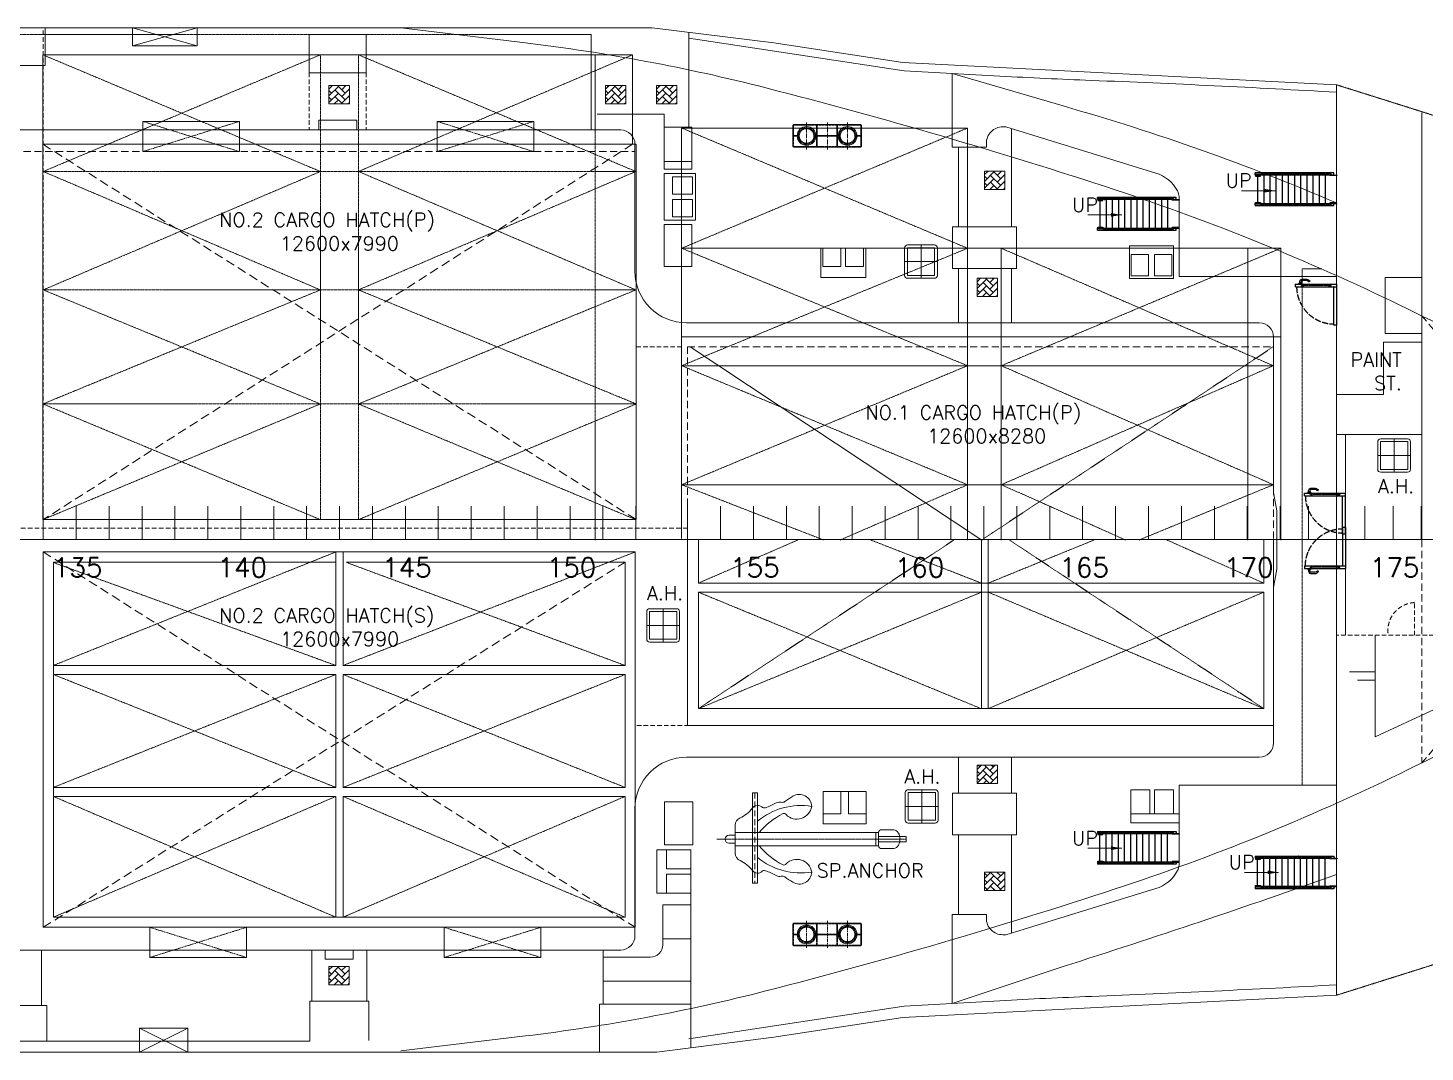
# Model space of a CAD drawing. Header units: inches. Extents: x -1413543 to -1222802, y -662286 to -549720.
# Drawn here: x -1282236 to -1243647, y -632947 to -604660 of the extents above; entities that cross this region are included whole.
import ezdxf

# ---------------------------------------------------------------- set-up
doc = ezdxf.new("R2010")
doc.units = ezdxf.units.IN
doc.header["$MEASUREMENT"] = 0
for name, pattern in [('ACAD_ISO02W100', [15, 12, -3]), ('CENTER', [2, 1.25, -0.25, 0.25, -0.25]), ('CENTER2', [1.125, 0.75, -0.125, 0.125, -0.125]), ('HIDDEN', [0.375, 0.25, -0.125]), ('HIDDENX2', [19.05, 12.7, -6.35])]:
    doc.linetypes.add(name, pattern=pattern)
doc.layers.get('0').update_dxf_attribs({"color": 1, "lineweight": 20})
for name, color, linetype in [('bd casing (6c34) - Visible', 8, 'HIDDEN'), ('bd glass (6c34) - Visible', 8, 'HIDDEN'), ('Dimension', 1, 'Continuous'), ('door (6c34) - Visible', 8, 'HIDDEN'), ('door (dd79) - Visible', 7, 'Continuous'), ('LADDER', 2, 'Continuous')]:
    doc.layers.add(name, color=color, linetype=linetype)
doc.layers.add('Door & Window & scuttle', color=2, linetype='Continuous', lineweight=25)
doc.layers.add('Outfiiting Items', color=7, linetype='Continuous', lineweight=20)
doc.styles.add('Romans', font='romans.shx', dxfattribs={"width": 0.8})
doc.styles.get("Standard").update_dxf_attribs({"font": 'arial.ttf'})
doc.dimstyles.new('Base Scale 1-300.1', dxfattribs={"dimscale": 300, "dimtxt": 2, "dimasz": 2, "dimexe": 1, "dimexo": 1, "dimgap": 0.7, "dimtad": 1, "dimdec": 0, "dimzin": 0, "dimdsep": 46, "dimtxsty": 'Romans', "dimcen": 0, "dimclrd": 256, "dimclre": 256, "dimclrt": 104, "dimadec": 0, "dimazin": 0, "dimtfac": 1, "dimtdec": 0, "dimtmove": 0, "dimatfit": 3, "dimfxl": 0, "dimtolj": 1, "dimtzin": 0, "dimlwd": -1, "dimlwe": -1, "dimarcsym": 0})

# ---------------------------------------------------------------- blocks, each defined once
blk = doc.blocks.new('frame23')
at = {"color": 0, "ltscale": 10}
for points in [[(436291, -60802), (436291, -60098)], [(436991, -60802), (436991, -60098)], [(437691, -60802), (437691, -60098)], [(438391, -60802), (438391, -60098)], [(439091, -60802), (439091, -60098)], [(439791, -60802), (439791, -60098)], [(440491, -60802), (440491, -60098)], [(441191, -60802), (441191, -60098)], [(441891, -60802), (441891, -60098)], [(442591, -60802), (442591, -60098)], [(443291, -60802), (443291, -60098)], [(443991, -60802), (443991, -60098)], [(444691, -60802), (444691, -60098)], [(445391, -60802), (445391, -60098)], [(446091, -60802), (446091, -60098)], [(446791, -60802), (446791, -60098)], [(447491, -60802), (447491, -60098)], [(448191, -60802), (448191, -60098)], [(448891, -60802), (448891, -60098)], [(449991, -60802), (449991, -60098)], [(450691, -60802), (450691, -60098)], [(451391, -60802), (451391, -60098)], [(452091, -60802), (452091, -60098)], [(452791, -60802), (452791, -60098)], [(453491, -60802), (453491, -60098)], [(454191, -60802), (454191, -60098)], [(454891, -60802), (454891, -60098)], [(455591, -60802), (455591, -60098)], [(456291, -60802), (456291, -60098)], [(456991, -60802), (456991, -60098)], [(457691, -60802), (457691, -60098)], [(458391, -60802), (458391, -60098)], [(459091, -60802), (459091, -60098)], [(459791, -60802), (459791, -60098)], [(460491, -60802), (460491, -60098)], [(461191, -60802), (461191, -60098)], [(461891, -60802), (461891, -60098)], [(462591, -60802), (462591, -60098)], [(463191, -60802), (463191, -60098)], [(463791, -60802), (463791, -60098)], [(464391, -60802), (464391, -60098)], [(464991, -60802), (464991, -60098)], [(465591, -60802), (465591, -60098)]]:
    blk.add_lwpolyline(points, dxfattribs=at)
at = {"color": 0}
blk.add_lwpolyline([(334889, -60802), (479991, -60802)], dxfattribs=at)
at = {"color": 0, "ltscale": 10, "char_height": 409.8, "attachment_point": 1}
for s, insert in [('\\pt819.59;{\\Fromans|c0;135}', (436496, -61192)), ('\\pt819.59;{\\Fromans|c0;140}', (439996, -61192)), ('\\pt819.59;{\\Fromans|c0;145}', (443496, -61192)), ('\\pt819.59;{\\Fromans|c0;150}', (446996, -61192)), ('\\pt819.59;{\\Fromans|c0;155}', (450896, -61192)), ('\\pt819.59;{\\Fromans|c0;160}', (454396, -61192)), ('\\pt819.59;{\\Fromans|c0;165}', (457896, -61192)), ('\\pt819.59;{\\Fromans|c0;170}', (461396, -61192)), ('\\pt819.59;{\\Fromans|c0;175}', (464496, -61192))]:
    blk.add_mtext_dynamic_manual_height_columns(s, width=762.37, gutter_width=12.5, heights=[0], dxfattribs=dict(at, insert=insert))
blk = doc.blocks.new('A.H')
at = {"color": 0, "ltscale": 30}
blk.add_lwpolyline([(576096, -106570), (576668, -106570, -0.414214), (576731, -106633), (576731, -107217, -0.414214), (576668, -107280), (576096, -107280, -0.414214), (576033, -107217), (576033, -106633, -0.414214)], format="xyb", close=True, dxfattribs=at)
blk.add_lwpolyline([(576092, -106629), (576672, -106629), (576672, -107221), (576092, -107221)], close=True, dxfattribs=at)
for points in [[(576382, -106570), (576382, -107280)], [(576033, -106925), (576731, -106925)]]:
    blk.add_lwpolyline(points, dxfattribs=at)
blk = doc.blocks.new('FFS')
at = {"layer": 'Outfiiting Items', "ltscale": 100}
h = blk.add_hatch(color=0, dxfattribs=at)
h.dxf.hatch_style = 1
h.paths.add_polyline_path([(-1690, 667), (-1690, 645), (-1713, 645)])
h = blk.add_hatch(color=0, dxfattribs=at)
h.dxf.hatch_style = 1
h.paths.add_polyline_path([(-912, 623), (-912, 645), (-935, 645)])
h = blk.add_hatch(color=0, dxfattribs=at)
h.dxf.hatch_style = 1
h.paths.add_polyline_path([(-890, 623), (-890, 645), (-868, 645)])
h = blk.add_hatch(color=0, dxfattribs=at)
h.dxf.hatch_style = 1
h.paths.add_polyline_path([(-222, 623), (-222, 645), (-244, 645)])
h = blk.add_hatch(color=0, dxfattribs=at)
h.dxf.hatch_style = 1
h.paths.add_polyline_path([(-200, 623), (-200, 645), (-177, 645)])
h = blk.add_hatch(color=0, dxfattribs=at)
h.dxf.hatch_style = 1
h.paths.add_polyline_path([(578, 667), (578, 645), (600, 645)])
h = blk.add_hatch(color=0, dxfattribs=at)
h.dxf.hatch_style = 1
h.paths.add_polyline_path([(-1691, 319), (-1691, 297), (-1668, 297)])
h = blk.add_hatch(color=0, dxfattribs=at)
h.dxf.hatch_style = 1
h.paths.add_polyline_path([(-1691, 253), (-1691, 275), (-1668, 275)])
h = blk.add_hatch(color=0, dxfattribs=at)
h.dxf.hatch_style = 1
h.paths.add_polyline_path([(-1564, 319), (-1564, 297), (-1586, 297)])
h = blk.add_hatch(color=0, dxfattribs=at)
h.dxf.hatch_style = 1
h.paths.add_polyline_path([(-1564, 253), (-1564, 275), (-1586, 275)])
h = blk.add_hatch(color=0, dxfattribs=at)
h.dxf.hatch_style = 1
h.paths.add_polyline_path([(-912, 319), (-912, 297), (-935, 297)])
h = blk.add_hatch(color=0, dxfattribs=at)
h.dxf.hatch_style = 1
h.paths.add_polyline_path([(-912, 253), (-912, 275), (-935, 275)])
h = blk.add_hatch(color=0, dxfattribs=at)
h.dxf.hatch_style = 1
h.paths.add_polyline_path([(-890, 319), (-890, 297), (-868, 297)])
h = blk.add_hatch(color=0, dxfattribs=at)
h.dxf.hatch_style = 1
h.paths.add_polyline_path([(-890, 253), (-890, 275), (-868, 275)])
h = blk.add_hatch(color=0, dxfattribs=at)
h.dxf.hatch_style = 1
h.paths.add_polyline_path([(-222, 319), (-222, 297), (-244, 297)])
h = blk.add_hatch(color=0, dxfattribs=at)
h.dxf.hatch_style = 1
h.paths.add_polyline_path([(-222, 253), (-222, 275), (-244, 275)])
h = blk.add_hatch(color=0, dxfattribs=at)
h.dxf.hatch_style = 1
h.paths.add_polyline_path([(-200, 319), (-200, 297), (-177, 297)])
h = blk.add_hatch(color=0, dxfattribs=at)
h.dxf.hatch_style = 1
h.paths.add_polyline_path([(-200, 253), (-200, 275), (-177, 275)])
h = blk.add_hatch(color=0, dxfattribs=at)
h.dxf.hatch_style = 1
h.paths.add_polyline_path([(451, 319), (451, 297), (474, 297)])
h = blk.add_hatch(color=0, dxfattribs=at)
h.dxf.hatch_style = 1
h.paths.add_polyline_path([(451, 253), (451, 275), (474, 275)])
h = blk.add_hatch(color=0, dxfattribs=at)
h.dxf.hatch_style = 1
h.paths.add_polyline_path([(578, 319), (578, 297), (556, 297)])
h = blk.add_hatch(color=0, dxfattribs=at)
h.dxf.hatch_style = 1
h.paths.add_polyline_path([(578, 253), (578, 275), (556, 275)])
h = blk.add_hatch(color=0, dxfattribs=at)
h.dxf.hatch_style = 1
h.paths.add_polyline_path([(-1690, -95), (-1690, -73), (-1713, -73)])
h = blk.add_hatch(color=0, dxfattribs=at)
h.dxf.hatch_style = 1
h.paths.add_polyline_path([(-912, -51), (-912, -73), (-935, -73)])
h = blk.add_hatch(color=0, dxfattribs=at)
h.dxf.hatch_style = 1
h.paths.add_polyline_path([(-890, -51), (-890, -73), (-868, -73)])
h = blk.add_hatch(color=0, dxfattribs=at)
h.dxf.hatch_style = 1
h.paths.add_polyline_path([(-222, -51), (-222, -73), (-244, -73)])
h = blk.add_hatch(color=0, dxfattribs=at)
h.dxf.hatch_style = 1
h.paths.add_polyline_path([(-200, -51), (-200, -73), (-177, -73)])
h = blk.add_hatch(color=0, dxfattribs=at)
h.dxf.hatch_style = 1
h.paths.add_polyline_path([(578, -95), (578, -73), (600, -73)])
at = {"layer": 'Outfiiting Items', "color": 0, "linetype": 'HIDDEN', "ltscale": 100}
for p, q in [((600, 645), (-1713, 645)), ((-1690, 667), (-1690, -95)), ((-912, 645), (-912, -73)), ((-890, 645), (-890, -73)), ((-222, 645), (-222, -73)), ((-200, 645), (-200, -73)), ((578, -95), (578, 667)), ((-1690, 297), (-1526, 297)), ((-1690, 275), (-1526, 275)), ((-968, 297), (-144, 297)), ((-968, 275), (-144, 275)), ((414, 297), (578, 297)), ((414, 275), (578, 275)), ((-1713, -73), (600, -73))]:
    blk.add_line(p, q, dxfattribs=at)
at = {"layer": 'Outfiiting Items', "color": 0, "linetype": 'CENTER', "ltscale": 100}
for p, q in [((-1247, 744), (-1247, -172)), ((-537, 744), (-537, -172)), ((135, 744), (135, -172))]:
    blk.add_line(p, q, dxfattribs=at)
at = {"layer": 'Outfiiting Items', "color": 0, "ltscale": 100}
for points in [[(-1713, 645), (-1713, -73)], [(578, 667), (-1690, 667)], [(600, -73), (600, 645)], [(-1690, -95), (578, -95)]]:
    blk.add_lwpolyline(points, dxfattribs=at)
for centre in [(-1247, 286), (135, 286)]:
    blk.add_circle(centre, 316, dxfattribs=at)
at = {"layer": 'Outfiiting Items', "color": 0, "linetype": 'HIDDEN', "ltscale": 100}
for centre, radius in [((-1247, 286), 279), ((-1247, 286), 247), ((135, 286), 279), ((135, 286), 247)]:
    blk.add_circle(centre, radius, dxfattribs=at)
blk = doc.blocks.new('A$C2d3c49ee')
at = {"layer": 'LADDER', "color": 0}
for p, q in [((-2217, -4000), (-2217, -5923, 3562)), ((-2167, -4000, 0), (-2217, -4000)), ((-2167, -4000, 0), (-2167, -5923, 3562)), ((-1470, -5923, 3562), (-1470, -4000, -1290)), ((-1420, -4000, 0), (-1470, -4000, 0)), ((-1420, -5923, 3562), (-1420, -4000)), ((-2167, -4208, 7669), (-1470, -4208, 7669)), ((-2167, -4359, 7669), (-1470, -4359, 7669)), ((-2167, -4509, 7209), (-1470, -4509, 7209)), ((-2167, -4660, 3562), (-1470, -4660, 3562)), ((-2167, -4811, 3562), (-1470, -4811, 3562)), ((-2167, -4961, 1136), (-1470, -4961, 1136)), ((-2167, -5112, 3562), (-1470, -5112, 3562)), ((-2167, -5262, 3562), (-1470, -5262, 3562)), ((-2167, -5413, 5229), (-1470, -5413, 5229)), ((-2167, -5563, 5229), (-1470, -5563, 5229)), ((-2167, -5714, 3562), (-1470, -5714, 3562)), ((-2167, -5923, 3562), (-2217, -5923, 3562)), ((-2167, -5864, 3562), (-1470, -5864, 3562)), ((-2167, -5864, 3562), (-1470, -5864, 3562)), ((-1420, -5923, 3562), (-1470, -5923, 3562))]:
    blk.add_line(p, q, dxfattribs=at)
at = {"layer": 'LADDER', "color": 0, "lineweight": 20}
for p, q in [((-2213, -4098, 3562), (-2213, -5760, 3562)), ((-2170, -4098, 3562), (-2170, -5760, 3562)), ((-1467, -4098, 3562), (-1467, -5760, 3562)), ((-1424, -4098, 3562), (-1424, -5760, 3562))]:
    blk.add_line(p, q, dxfattribs=at)
at = {"layer": 'LADDER', "color": 0, "linetype": 'CENTER', "ltscale": 0.5}
for p, q in [((-2192, -5782, 3562), (-2191, -4053, 3562)), ((-1445, -5782, 3562), (-1446, -4053, 3562))]:
    blk.add_line(p, q, dxfattribs=at)
at = {"layer": 'LADDER', "color": 0}
for points, elevation in [([(-2152, -4097), (-2167, -4097), (-2167, -3929), (-2152, -3929)], 0), ([(-1485, -4097), (-1470, -4097), (-1470, -3929), (-1485, -3929)], 0), ([(-2183, -5913), (-2143, -5913), (-2143, -5793), (-2183, -5793)], 3562), ([(-1454, -5913), (-1494, -5913), (-1494, -5793), (-1454, -5793)], 3562), ([(-2167, -5890), (-2159, -5890), (-2159, -5815), (-2167, -5815)], 3562), ([(-1470, -5890), (-1478, -5890), (-1478, -5815), (-1470, -5815)], 3562)]:
    blk.add_lwpolyline(points, close=True, dxfattribs=dict(at, elevation=elevation))
at = {"layer": 'LADDER', "color": 0, "linetype": 'HIDDEN', "ltscale": 0.5}
for centre in [(-2191, -4859, 3562), (-1446, -4859, 3562)]:
    blk.add_circle(centre, 21.5, dxfattribs=at)
at = {"layer": 'LADDER', "color": 0, "lineweight": 20}
for centre, radius, start, end in [((-2191, -4098, 3562), 21.4, 0.0056, 180.0056), ((-1446, -4098, 3562), 21.4, 359.9944, 179.9944), ((-2191, -5760, 3562), 21.5, 179.9969, 0), ((-1445, -5760, 3562), 21.5, 180, 0.0031)]:
    blk.add_arc(centre, radius, start, end, dxfattribs=at)
at = {"layer": 'LADDER', "color": 0, "linetype": 'HIDDEN', "ltscale": 0.5}
for centre, start, end in [((-2191, -4101, 3562), 180.0009, 354.1148), ((-1446, -4101, 3562), 185.8852, 359.9991), ((-2191, -5760, 3562), 5.8852, 179.9991), ((-1445, -5760, 3562), 0.0009, 174.1148)]:
    blk.add_arc(centre, 21.5, start, end, dxfattribs=at)
blk = doc.blocks.new('ddrr')
at = {"color": 0, "ltscale": 30}
for points in [[(647489, -120233), (647489, -120078, -0.299198), (647592, -119922, 0.135529), (647857, -119709, -0.301442), (647995, -119657, -0.131293), (648057, -119689, 0.272119), (648133, -119706, 0.052251), (648363, -119603, -0.200506), (648469, -119589, 0.240574), (648547, -119573, -0.04638), (648714, -119462, -0.575795), (649119, -119676, -0.612093), (648571, -119853, 0.42197), (648508, -119831, 0.10469), (647999, -120233, 2.326939)], [(647489, -120520), (647489, -120674, 0.299198), (647592, -120831, -0.135529), (647857, -121043, 0.301442), (647995, -121096, 0.131293), (648057, -121063, -0.272119), (648133, -121047, -0.052251), (648363, -121149, 0.200506), (648469, -121163, -0.240574), (648547, -121179, 0.04638), (648714, -121290, 0.575795), (649119, -121076, 0.612093), (648571, -120899, -0.42197), (648508, -120921, -0.10469), (647999, -120520, -2.326939)]]:
    blk.add_lwpolyline(points, format="xyb", dxfattribs=at)
for points in [[(647857, -119386), (647964, -119386), (647964, -121311), (647857, -121311)], [(647489, -120233), (650481, -120233), (650481, -120520), (647489, -120520)], [(650481, -120233), (650541, -120233), (650541, -120520), (650481, -120520)], [(650541, -120319), (651127, -120319), (651127, -120435), (650541, -120435)]]:
    blk.add_lwpolyline(points, close=True, dxfattribs=at)
at = {"color": 0, "linetype": 'HIDDEN', "ltscale": 500}
blk.add_lwpolyline([(647910, -119386), (647910, -121311)], dxfattribs=at)
at = {"color": 0, "linetype": 'CENTER2', "ltscale": 20}
blk.add_lwpolyline([(647099, -120376), (651127, -120377)], dxfattribs=at)
at = {"color": 0, "ltscale": 30}
for points in [[(647489, -120461), (647355, -120461, -0.414214), (647277, -120383), (647277, -120370, -0.414214), (647355, -120292), (647489, -120292)], [(650606, -120173), (650832, -120173, -0.414214), (650993, -120333), (650993, -120416, -0.414214), (650832, -120576), (650606, -120576, -0.414214), (650541, -120512), (650541, -120238, -0.414214)]]:
    blk.add_lwpolyline(points, format="xyb", close=True, dxfattribs=at)
for centre, start, end in [((648891, -121124), 81.0459, 129.2051), ((648891, -119629), 230.7949, 278.9541)]:
    blk.add_arc(centre, 1465, start, end, dxfattribs=at)
blk = doc.blocks.new('qwee')
at = {"layer": 'bd casing (6c34) - Visible', "color": 0}
for points in [[(541433, -116123, -12), (541448, -116123, -12), (541463, -116123, -12)], [(541433, -116123, -12), (541433, -116147, -12), (541433, -116171, -12)], [(541433, -116651, -12), (541433, -116675, -12), (541433, -116699, -12)], [(541463, -116699, -12), (541448, -116699, -12), (541433, -116699, -12)]]:
    blk.add_open_spline(points, degree=2, dxfattribs=at)
at = {"layer": 'bd glass (6c34) - Visible', "color": 0}
blk.add_open_spline([(541433, -116651, -12), (541433, -116411, -12), (541433, -116171, -12)], degree=2, dxfattribs=at)
at = {"layer": 'Door & Window & scuttle', "color": 0, "linetype": 'ACAD_ISO02W100', "ltscale": 10}
blk.add_arc((541417, -116760, -12), 732, 90.7066, 179.4564, dxfattribs=at)
at = {"layer": 'door (6c34) - Visible', "color": 0}
for points, knots in [([(541486, -116092, -12), (541491, -116092, -12), (541496, -116092, -12), (541500, -116092, -12), (541503, -116092, -12), (541506, -116092, -12), (541509, -116092, -12), (541509, -116092, -12), (541510, -116092, -12), (541511, -116092, -12), (541513, -116092, -12), (541515, -116092, -12), (541516, -116092, -12), (541520, -116093, -12), (541523, -116094, -12), (541527, -116095, -12), (541530, -116096, -12), (541534, -116098, -12), (541537, -116100, -12), (541540, -116103, -12), (541543, -116105, -12), (541545, -116108, -12), (541548, -116111, -12), (541550, -116115, -12), (541551, -116118, -12), (541553, -116121, -12), (541554, -116125, -12), (541555, -116129, -12), (541555, -116130, -12), (541555, -116132, -12), (541555, -116134, -12), (541555, -116135, -12), (541555, -116136, -12), (541555, -116137, -12), (541555, -116138, -12), (541555, -116139, -12), (541555, -116140, -12), (541555, -116142, -12), (541555, -116144, -12), (541555, -116147, -12), (541555, -116149, -12), (541555, -116151, -12), (541555, -116154, -12), (541555, -116163, -12), (541555, -116173, -12), (541555, -116182, -12), (541555, -116192, -12), (541555, -116201, -12), (541555, -116210, -12), (541555, -116213, -12), (541555, -116215, -12), (541555, -116218, -12), (541555, -116220, -12), (541555, -116222, -12), (541555, -116225, -12), (541555, -116225, -12), (541555, -116226, -12), (541555, -116226, -12), (541555, -116227, -12), (541555, -116228, -12), (541555, -116229, -12), (541555, -116229, -12), (541555, -116230, -12), (541555, -116231, -12), (541555, -116234, -12), (541554, -116237, -12), (541554, -116240, -12), (541553, -116243, -12), (541552, -116246, -12), (541550, -116248, -12), (541550, -116249, -12), (541549, -116250, -12), (541549, -116250, -12), (541549, -116251, -12), (541548, -116252, -12), (541548, -116252, -12), (541547, -116253, -12), (541547, -116254, -12), (541547, -116254, -12), (541546, -116255, -12), (541546, -116255, -12), (541546, -116255, -12), (541545, -116256, -12), (541545, -116256, -12), (541545, -116256, -12), (541544, -116258, -12), (541542, -116260, -12), (541541, -116261, -12), (541540, -116263, -12), (541539, -116264, -12), (541538, -116266, -12), (541535, -116269, -12), (541533, -116272, -12), (541531, -116275, -12), (541528, -116279, -12), (541526, -116282, -12), (541523, -116285, -12)], [1.795647, 1.795647, 1.795647, 1.795647, 16.373701, 16.373701, 16.373701, 24.654515, 24.654515, 24.654515, 27.283929, 27.283929, 27.283929, 32.321107, 32.321107, 32.321107, 43.237309, 43.237309, 43.237309, 54.686123, 54.686123, 54.686123, 66.367219, 66.367219, 66.367219, 77.893449, 77.893449, 77.893449, 88.905867, 88.905867, 88.905867, 94.138366, 94.138366, 94.138366, 97.475142, 97.475142, 97.475142, 100.042977, 100.042977, 100.042977, 107.077017, 107.077017, 107.077017, 114.169226, 114.169226, 114.169226, 142.496763, 142.496763, 142.496763, 170.829157, 170.829157, 170.829157, 177.916258, 177.916258, 177.916258, 184.977658, 184.977658, 184.977658, 186.904096, 186.904096, 186.904096, 189.16594, 189.16594, 189.16594, 191.395327, 191.395327, 191.395327, 200.539981, 200.539981, 200.539981, 209.665065, 209.665065, 209.665065, 211.921544, 211.921544, 211.921544, 214.180847, 214.180847, 214.180847, 216.407599, 216.407599, 216.407599, 217.898003, 217.898003, 217.898003, 219.259092, 219.259092, 219.259092, 225.229087, 225.229087, 225.229087, 231.20403, 231.20403, 231.20403, 243.15237, 243.15237, 243.15237, 255.101362, 255.101362, 255.101362, 255.101362]), ([(541504, -116270, -12), (541506, -116267, -12), (541508, -116264, -12), (541511, -116261, -12), (541513, -116258, -12), (541516, -116254, -12), (541518, -116251, -12), (541519, -116250, -12), (541520, -116248, -12), (541522, -116246, -12), (541523, -116245, -12), (541524, -116243, -12), (541525, -116242, -12), (541525, -116241, -12), (541526, -116241, -12), (541526, -116241, -12), (541526, -116240, -12), (541527, -116240, -12), (541527, -116240, -12), (541527, -116239, -12), (541527, -116239, -12), (541527, -116239, -12), (541527, -116238, -12), (541528, -116238, -12), (541528, -116238, -12), (541528, -116238, -12), (541528, -116237, -12), (541528, -116237, -12), (541529, -116236, -12), (541530, -116234, -12), (541530, -116233, -12), (541530, -116232, -12), (541531, -116230, -12), (541531, -116229, -12), (541531, -116229, -12), (541531, -116228, -12), (541531, -116228, -12), (541531, -116228, -12), (541531, -116227, -12), (541531, -116226, -12), (541531, -116226, -12), (541531, -116225, -12), (541531, -116225, -12), (541531, -116222, -12), (541531, -116220, -12), (541531, -116218, -12), (541531, -116215, -12), (541531, -116213, -12), (541531, -116210, -12), (541531, -116201, -12), (541531, -116192, -12), (541531, -116182, -12), (541531, -116173, -12), (541531, -116163, -12), (541531, -116154, -12), (541531, -116151, -12), (541531, -116149, -12), (541531, -116147, -12), (541531, -116144, -12), (541531, -116142, -12), (541531, -116140, -12), (541531, -116139, -12), (541531, -116138, -12), (541531, -116137, -12), (541531, -116136, -12), (541531, -116136, -12), (541531, -116135, -12), (541531, -116135, -12), (541531, -116134, -12), (541530, -116133, -12), (541530, -116131, -12), (541530, -116130, -12), (541529, -116128, -12), (541528, -116127, -12), (541527, -116125, -12), (541526, -116124, -12), (541525, -116122, -12), (541524, -116121, -12), (541522, -116120, -12), (541521, -116119, -12), (541519, -116118, -12), (541518, -116118, -12), (541516, -116117, -12), (541515, -116117, -12), (541513, -116116, -12), (541512, -116116, -12), (541512, -116116, -12), (541511, -116116, -12), (541510, -116116, -12), (541509, -116116, -12), (541509, -116116, -12), (541506, -116116, -12), (541503, -116116, -12), (541500, -116116, -12), (541496, -116116, -12), (541491, -116116, -12), (541486, -116116, -12)], [0, 0, 0, 0, 11.948992, 11.948992, 11.948992, 23.897801, 23.897801, 23.897801, 29.872276, 29.872276, 29.872276, 35.85081, 35.85081, 35.85081, 37.203356, 37.203356, 37.203356, 38.427182, 38.427182, 38.427182, 39.456646, 39.456646, 39.456646, 40.483304, 40.483304, 40.483304, 41.51353, 41.51353, 41.51353, 45.656856, 45.656856, 45.656856, 49.780168, 49.780168, 49.780168, 50.816029, 50.816029, 50.816029, 52.361849, 52.361849, 52.361849, 54.243136, 54.243136, 54.243136, 61.349686, 61.349686, 61.349686, 68.43025, 68.43025, 68.43025, 96.769181, 96.769181, 96.769181, 125.112929, 125.112929, 125.112929, 132.188927, 132.188927, 132.188927, 139.323117, 139.323117, 139.323117, 141.790748, 141.790748, 141.790748, 143.489566, 143.489566, 143.489566, 145.85198, 145.85198, 145.85198, 150.863874, 150.863874, 150.863874, 156.102942, 156.102942, 156.102942, 161.411952, 161.411952, 161.411952, 166.618452, 166.618452, 166.618452, 171.527424, 171.527424, 171.527424, 173.960274, 173.960274, 173.960274, 176.063873, 176.063873, 176.063873, 184.170713, 184.170713, 184.170713, 198.212156, 198.212156, 198.212156, 198.212156])]:
    blk.add_open_spline(points, degree=3, knots=knots, dxfattribs=at)
blk.add_open_spline([(541523, -116285, -12), (541514, -116278, -12), (541504, -116270, -12)], degree=2, dxfattribs=at)
at = {"layer": 'door (dd79) - Visible', "color": 0}
for p, q in [((541408, -116008, -12), (541408, -116808, -12)), ((541408, -116008, -12), (541458, -116008, -12)), ((541463, -116013, -12), (541463, -116803, -12)), ((541468, -116074, -12), (541468, -116134, -12)), ((541474, -116074, -12), (541484, -116082, -12)), ((541474, -116077, -12), (541484, -116085, -12)), ((541484, -116126, -12), (541484, -116082, -12)), ((541468, -116134, -12), (541474, -116134, -12)), ((541474, -116134, -12), (541484, -116126, -12)), ((540663, -116808, -12), (540663, -116758, -12)), ((540663, -116808, -12), (541458, -116808, -12)), ((540668, -116753, -12), (541403, -116753, -12))]:
    blk.add_line(p, q, dxfattribs=at)
for centre, start, end in [((541458, -116013, -12), 360, 90), ((540668, -116758, -12), 90, 180), ((541403, -116758, -12), 360, 90), ((541458, -116803, -12), 270, 0)]:
    blk.add_arc(centre, 4.8, start, end, dxfattribs=at)
for points, degree in [([(541468, -116074, -12), (541471, -116074, -12), (541474, -116074, -12)], 2), ([(541468, -116077, -12), (541471, -116077, -12), (541474, -116077, -12)], 2), ([(541484, -116092, -12), (541485, -116092, -12), (541485, -116092, -12), (541486, -116092, -12)], 3), ([(541486, -116116, -12), (541486, -116116, -12), (541485, -116116, -12), (541484, -116116, -12)], 3), ([(541408, -116753, -12), (541408, -116778, -12), (541408, -116803, -12)], 2)]:
    blk.add_open_spline(points, degree=degree, dxfattribs=at)
blk = doc.blocks.new('344')
at = {"color": 0, "xscale": -1.166284279373328, "yscale": 1.166284279373328, "zscale": 1.166284279373328}
blk.add_blockref('qwee', (1172203, 20598, 13), dxfattribs=at)

msp = doc.modelspace()

# ---------------------------------------------------------------- hatches: boundary and pattern name
at = {"ltscale": 30}
h = msp.add_hatch(dxfattribs=at)
h.set_pattern_fill('AR-HBONE', color=0, scale=1.297565)
h.set_pattern_definition([(45, (-2012614.26, -446402.82), (2e-14, 186.439404), [395.4977, -131.83257]), (135, (-2012521.04, -446309.6), (2e-14, 186.439404), [395.4977, -131.83257])])
h.paths.add_polyline_path([(-1273357, -606251), (-1273922, -606251), (-1273922, -606760), (-1273357, -606760)])
h = msp.add_hatch(dxfattribs=at)
h.set_pattern_fill('AR-HBONE', color=0, scale=1.297565)
h.set_pattern_definition([(45, (-2004976.33, -446402.82), (2e-14, 186.439404), [395.4977, -131.83257]), (135, (-2004883.11, -446309.6), (2e-14, 186.439404), [395.4977, -131.83257])])
h.paths.add_polyline_path([(-1265719, -606251), (-1266284, -606251), (-1266284, -606760), (-1265719, -606760)])
h = msp.add_hatch(dxfattribs=at)
h.set_pattern_fill('AR-HBONE', color=0, scale=1.297565)
h.set_pattern_definition([(45, (-2003567.12, -446402.82), (2e-14, 186.439404), [395.4977, -131.83257]), (135, (-2003473.9, -446309.6), (2e-14, 186.439404), [395.4977, -131.83257])])
h.paths.add_polyline_path([(-1264310, -606251), (-1264875, -606251), (-1264875, -606760), (-1264310, -606760)])
h = msp.add_hatch(dxfattribs=at)
h.set_pattern_fill('AR-HBONE', color=0, scale=1.297565)
h.set_pattern_definition([(45, (-1994507.28, -448767.25), (2e-14, 186.439404), [395.4977, -131.83257]), (135, (-1994414.06, -448674.03), (2e-14, 186.439404), [395.4977, -131.83257])])
h.paths.add_polyline_path([(-1255250, -608616), (-1255815, -608616), (-1255815, -609124), (-1255250, -609124)])
h = msp.add_hatch(dxfattribs=at)
h.set_pattern_fill('AR-HBONE', color=0, scale=1.297565)
h.set_pattern_definition([(45, (-1994714.48, -451724.7), (2e-14, 186.439404), [395.4977, -131.83257]), (135, (-1994621.26, -451631.48), (2e-14, 186.439404), [395.4977, -131.83257])])
h.paths.add_polyline_path([(-1255457, -611573), (-1256022, -611573), (-1256022, -612082), (-1255457, -612082)])
h = msp.add_hatch(dxfattribs=at)
h.set_pattern_fill('AR-HBONE', color=0, scale=1.297565)
h.set_pattern_definition([(45, (-1994714.48, -451218.42), (2e-14, 186.439404), [395.4977, -131.83257]), (135, (-1994621.26, -451125.2), (2e-14, 186.439404), [395.4977, -131.83257])])
h.paths.add_polyline_path([(-1255457, -625020), (-1256022, -625020), (-1256022, -625528), (-1255457, -625528)])
h = msp.add_hatch(dxfattribs=at)
h.set_pattern_fill('AR-HBONE', color=0, scale=1.297565)
h.set_pattern_definition([(45, (-1994507.28, -448260.97), (2e-14, 186.439404), [395.4977, -131.83257]), (135, (-1994414.06, -448167.75), (2e-14, 186.439404), [395.4977, -131.83257])])
h.paths.add_polyline_path([(-1255250, -627977), (-1255815, -627977), (-1255815, -628486), (-1255250, -628486)])
h = msp.add_hatch(dxfattribs=at)
h.set_pattern_fill('AR-HBONE', color=0, scale=1.297565)
h.set_pattern_definition([(45, (-2012616.7, -470733.23), (2e-14, 186.439404), [395.4977, -131.83257]), (135, (-2012523.48, -470640.01), (2e-14, 186.439404), [395.4977, -131.83257])])
h.paths.add_polyline_path([(-1273359, -630582), (-1273924, -630582), (-1273924, -631090), (-1273359, -631090)])

# ---------------------------------------------------------------- linework, layer by layer
at = {"color": 0, "ltscale": 30}
for points in [[(-1246088, -631376), (-1258070, -631995), (-1261636, -632537), (-1264864, -632947), (-1264991, -632947), (-1383635, -632947, -0.029943), (-1393912, -631927, -0.028919), (-1400690, -630435), (-1408334, -628283), (-1408334, -618760), (-1408334, -609013), (-1406184, -608395, -0.013344), (-1398638, -606441, -0.021418), (-1391487, -605111, -0.033683), (-1385391, -604660), (-1264991, -604660), (-1261636, -605071), (-1258070, -605612), (-1246088, -606232)], [(-1271936, -632914), (-1268496, -632502, 0.032813), (-1261852, -631259, 0.016826), (-1252202, -628441, 0.033595), (-1244346, -625259, 0.00852), (-1237404, -621740, -0.001905), (-1234980, -620471, 0.018959), (-1233980, -619903, 0.068383), (-1233246, -619296, 0.155867), (-1233078, -618787, 0.155867), (-1233246, -618278, 0.068383), (-1233980, -617671, 0.018959), (-1234980, -617104, -0.001905), (-1237404, -615834, 0.00852), (-1244346, -612316, 0.033595), (-1252202, -609133, 0.016826), (-1261852, -606315, 0.032813), (-1268496, -605073), (-1271936, -604660)], [(-1263980, -604940), (-1258033, -605841), (-1255389, -605990, 0.00453), (-1252863, -606110, -0.004893), (-1246088, -606437, -0.0048)], [(-1246088, -611525), (-1250441, -611525), (-1250441, -609318, 0.100879), (-1250486, -609164, 0.199624), (-1251084, -608668), (-1255224, -607394), (-1255311, -607394, 0.414214), (-1255764, -607847), (-1255764, -607950), (-1256711, -607950), (-1256711, -605915), (-1253642, -606816, -0.031313), (-1246088, -609493)], [(-1372850, -618760), (-1372850, -607873, -0.414214), (-1372456, -607479), (-1372363, -607479), (-1265864, -607479, -0.414214), (-1265470, -607873), (-1265470, -611383, 0.414214), (-1264048, -612805), (-1248227, -612805, -0.414214), (-1247833, -613199), (-1247833, -617495), (-1247745, -618001), (-1247745, -618804)], [(-1372850, -618760), (-1372850, -629735, 0.414214), (-1372456, -630129), (-1265864, -630129, 0.414214), (-1265470, -629735), (-1265470, -626224, -0.414214), (-1264048, -624803), (-1248227, -624803, 0.414214), (-1247833, -624408), (-1247833, -620113), (-1247745, -619607), (-1247745, -618804)], [(-1246088, -625577), (-1250441, -625577), (-1250441, -627784, -0.100879), (-1250486, -627937, -0.199624), (-1251084, -628434), (-1255224, -629707), (-1255311, -629707, -0.414214), (-1255764, -629254), (-1255764, -629151), (-1256711, -629151), (-1256711, -631605), (-1253642, -630584, 0.008209), (-1246088, -628047)], [(-1266349, -630326), (-1265046, -630326, 0.414214), (-1264701, -629982), (-1264701, -629818)], [(-1263980, -632580), (-1258033, -631679), (-1255389, -631530, -0.00453), (-1252863, -631410, 0.003821), (-1246088, -631090, 0.0048)]]:
    msp.add_lwpolyline(points, format="xyb", dxfattribs=at)
for points in [[(-1281756, -604660), (-1284806, -604660), (-1284806, -605695), (-1281756, -605695)], [(-1279346, -604660), (-1277565, -604660), (-1277565, -605151), (-1279346, -605151)], [(-1274467, -604843), (-1272893, -604843), (-1272893, -605898), (-1274467, -605898)], [(-1281823, -607872), (-1265536, -607873), (-1265536, -605403), (-1281823, -605403)], [(-1273922, -606251), (-1273357, -606251), (-1273357, -606760), (-1273922, -606760)], [(-1266284, -606251), (-1265719, -606251), (-1265719, -606760), (-1266284, -606760)], [(-1264875, -606251), (-1264310, -606251), (-1264310, -606760), (-1264875, -606760)], [(-1279064, -608075), (-1276395, -608075), (-1276395, -607242), (-1279064, -607242)], [(-1274205, -607479), (-1273154, -607479), (-1273154, -607209), (-1274205, -607209)], [(-1270935, -608075), (-1268267, -608075), (-1268267, -607242), (-1270935, -607242)], [(-1264667, -608560), (-1263895, -608560), (-1263895, -607397), (-1264667, -607397)], [(-1281823, -607873), (-1265434, -607873), (-1265434, -618241), (-1281823, -618241)], [(-1264667, -609974), (-1263793, -609974), (-1263793, -608677), (-1264667, -608677)], [(-1264434, -609253), (-1263877, -609253), (-1263877, -608774), (-1264434, -608774)], [(-1255815, -608616), (-1255250, -608616), (-1255250, -609124), (-1255815, -609124)], [(-1264434, -609398), (-1263877, -609398), (-1263877, -609877), (-1264434, -609877)], [(-1264667, -610091), (-1263895, -610091), (-1263895, -611254), (-1264667, -611254)], [(-1256700, -610157), (-1254935, -610157), (-1254935, -611305), (-1256700, -611305)], [(-1260339, -610746), (-1259095, -610746), (-1259095, -611556), (-1260339, -611556)], [(-1260277, -610746), (-1259784, -610746), (-1259784, -611250), (-1260277, -611250)], [(-1259158, -610746), (-1259651, -610746), (-1259651, -611250), (-1259158, -611250)], [(-1251812, -610675), (-1250592, -610675), (-1250592, -611581), (-1251812, -611581)], [(-1251764, -610922), (-1251288, -610922), (-1251288, -611505), (-1251764, -611505)], [(-1250640, -610922), (-1251116, -610922), (-1251116, -611505), (-1250640, -611505)], [(-1256022, -611573), (-1255457, -611573), (-1255457, -612082), (-1256022, -612082)], [(-1243738, -611551), (-1243738, -613102), (-1244747, -613102), (-1244747, -611551)], [(-1281813, -619134), (-1265463, -619134), (-1265463, -629502), (-1281813, -629502)], [(-1263719, -620244), (-1248097, -620244), (-1248097, -623462), (-1263719, -623462)], [(-1256022, -625528), (-1255457, -625528), (-1255457, -625020), (-1256022, -625020)], [(-1260273, -625750), (-1259080, -625750), (-1259080, -626642), (-1260273, -626642)], [(-1260273, -625750), (-1259783, -625750), (-1259783, -626371), (-1260273, -626371)], [(-1259080, -625750), (-1259569, -625750), (-1259569, -626371), (-1259080, -626371)], [(-1256700, -626945), (-1254935, -626945), (-1254935, -625797), (-1256700, -625797)], [(-1251777, -626370), (-1251251, -626370), (-1251251, -625704), (-1251777, -625704)], [(-1250592, -626370), (-1251118, -626370), (-1251118, -625704), (-1250592, -625704)], [(-1264652, -626039), (-1263869, -626039), (-1263869, -627223), (-1264652, -627223)], [(-1251777, -626370), (-1250441, -626370), (-1250441, -626615), (-1251777, -626615)], [(-1264866, -627363), (-1263926, -627363), (-1263926, -628556), (-1264866, -628556)], [(-1263926, -627363), (-1264600, -627363), (-1264600, -627887), (-1263926, -627887)], [(-1263926, -628556), (-1264600, -628556), (-1264600, -628033), (-1263926, -628033)], [(-1255815, -628486), (-1255250, -628486), (-1255250, -627977), (-1255815, -627977)], [(-1263926, -628881), (-1264701, -628881), (-1264701, -629818), (-1263926, -629818)], [(-1278869, -630334), (-1276200, -630334), (-1276200, -629502), (-1278869, -629502)], [(-1270740, -630334), (-1268072, -630334), (-1268072, -629502), (-1270740, -629502)], [(-1284779, -631657), (-1281857, -631657), (-1281857, -630129), (-1284779, -630129)], [(-1274029, -630129), (-1273254, -630129), (-1273254, -630380), (-1274029, -630380)], [(-1273924, -630582), (-1273359, -630582), (-1273359, -631090), (-1273924, -631090)], [(-1284883, -632650), (-1281715, -632650), (-1281715, -631657), (-1284883, -631657)], [(-1279158, -632947), (-1277815, -632947), (-1277815, -632284), (-1279158, -632284)], [(-1284883, -632650), (-1281679, -632650), (-1281679, -632650), (-1284883, -632650)]]:
    msp.add_lwpolyline(points, close=True, dxfattribs=at)
at = {"color": 0, "linetype": 'HIDDENX2', "ltscale": 10}
for points in [[(-1281813, -618760), (-1281813, -604660)], [(-1264015, -618479), (-1372359, -618479)]]:
    msp.add_lwpolyline(points, dxfattribs=at)
at = {"color": 0, "ltscale": 30}
for points in [[(-1279346, -605151), (-1277565, -604660)], [(-1279346, -604660), (-1277565, -605151)], [(-1266681, -607479), (-1266681, -604843)], [(-1263980, -607425), (-1263980, -604784)], [(-1246088, -618760), (-1246088, -606232)], [(-1243738, -618804), (-1243738, -606994)], [(-1266510, -607040), (-1264667, -607040), (-1264667, -608560)], [(-1264180, -618760), (-1264180, -607425), (-1256283, -607425), (-1256283, -618804)], [(-1255065, -610157), (-1255065, -607443)], [(-1256533, -610157), (-1256533, -607950)], [(-1264667, -608346), (-1263895, -608346)], [(-1264180, -610746), (-1247630, -610746), (-1247630, -610746), (-1247630, -618804)], [(-1255351, -610746), (-1255351, -618804)], [(-1248539, -618804), (-1248539, -610746)], [(-1256533, -611298), (-1256533, -612805)], [(-1255065, -611305), (-1255065, -612805)], [(-1264180, -613192), (-1247630, -613192)], [(-1263943, -613465), (-1255888, -618804)], [(-1246088, -614781), (-1244793, -614781), (-1244793, -613337), (-1243738, -613337)], [(-1264180, -613990), (-1247837, -613990)], [(-1246088, -615893), (-1243738, -615893)], [(-1245843, -621434), (-1245843, -615893)], [(-1264180, -617277), (-1247833, -617277)], [(-1410223, -618787), (-1225777, -618787)], [(-1410223, -618787), (-1225787, -618787)], [(-1264015, -618804), (-1264015, -623930), (-1247837, -623930), (-1247837, -618804)], [(-1263719, -618804), (-1263719, -619996), (-1248097, -619996), (-1248097, -618804)], [(-1255896, -618804), (-1255896, -623462)], [(-1255714, -618804), (-1255714, -623462)], [(-1246088, -618760), (-1246088, -631376)], [(-1273734, -622268), (-1273734, -619134)], [(-1273530, -622268), (-1273530, -619134)], [(-1265744, -625887), (-1265744, -629221), (-1281532, -629221), (-1281532, -619414), (-1273734, -619414)], [(-1273435, -619414), (-1265744, -619414), (-1265744, -622268)], [(-1245026, -621434), (-1245026, -624238), (-1241764, -622727), (-1241764, -622084)], [(-1281532, -622268), (-1273734, -622268)], [(-1273530, -622268), (-1265744, -622268)], [(-1245026, -622445), (-1245730, -622445)], [(-1281532, -622519), (-1273734, -622519)], [(-1273734, -625637), (-1273734, -622519)], [(-1273530, -622519), (-1265744, -622519)], [(-1273530, -625637), (-1273530, -622519)], [(-1265744, -622519), (-1265744, -625637)], [(-1245026, -622671), (-1245510, -622671)], [(-1256533, -625803), (-1256533, -624803)], [(-1255065, -625797), (-1255065, -624803)], [(-1281532, -625637), (-1273734, -625637)], [(-1281532, -625887), (-1273734, -625887)], [(-1273734, -629221), (-1273734, -625887)], [(-1273530, -625637), (-1265744, -625637)], [(-1273530, -625887), (-1265744, -625887)], [(-1273530, -629221), (-1273530, -625887)], [(-1256533, -626945), (-1256533, -629151)], [(-1255065, -626945), (-1255065, -629659)], [(-1263926, -628556), (-1263926, -628881)], [(-1274394, -631538), (-1274394, -630129)], [(-1272874, -631538), (-1272874, -630129)], [(-1266349, -631629), (-1266349, -630129)], [(-1263926, -629818), (-1263926, -632828)], [(-1266349, -630990), (-1263926, -630990)], [(-1376159, -632650), (-1373090, -632650), (-1373090, -631662), (-1372359, -631662), (-1372359, -632650), (-1274450, -632650), (-1274450, -631538), (-1272818, -631538), (-1272818, -632632)], [(-1274449, -631538), (-1272819, -631538)], [(-1266452, -632947), (-1266452, -631629), (-1263926, -631629)], [(-1279158, -632947), (-1277815, -632284)], [(-1279158, -632284), (-1277815, -632947)]]:
    msp.add_lwpolyline(points, dxfattribs=at)
at = {"color": 0, "linetype": 'CENTER2', "ltscale": 30}
for points in [[(-1372359, -604843), (-1266681, -604843)], [(-1281823, -605403), (-1274159, -608625)], [(-1281813, -608625), (-1274159, -605403)], [(-1274159, -618241), (-1274159, -605403), (-1273107, -605403), (-1273107, -618241)], [(-1273107, -608625), (-1265536, -605403)], [(-1273107, -605403), (-1265444, -608625)], [(-1266567, -618804), (-1266567, -605403)], [(-1264180, -610746), (-1256283, -607425)], [(-1264180, -607425), (-1256283, -610746)], [(-1281813, -608625), (-1265444, -608625)], [(-1281813, -611896), (-1274159, -608625)], [(-1281813, -608625), (-1274159, -611896)], [(-1273107, -611896), (-1265444, -608625)], [(-1273107, -608625), (-1265444, -611896)], [(-1264180, -613990), (-1256283, -610746)], [(-1264180, -610746), (-1256283, -613990)], [(-1255351, -610746), (-1247837, -613990)], [(-1247630, -610746), (-1255351, -613990)], [(-1281823, -615046), (-1274159, -611896)], [(-1281813, -611896), (-1265444, -611896)], [(-1281813, -611896), (-1274159, -615046)], [(-1273107, -611896), (-1265434, -615046)], [(-1265444, -611896), (-1273107, -615046)], [(-1255893, -618804), (-1247837, -613465)], [(-1264180, -617277), (-1256283, -613990)], [(-1264180, -613990), (-1256283, -617277)], [(-1255351, -617277), (-1247837, -613990)], [(-1255351, -613990), (-1247833, -617277)], [(-1281823, -615046), (-1265434, -615046)], [(-1281823, -618241), (-1274159, -615046)], [(-1281823, -615046), (-1274159, -618241)], [(-1273107, -615046), (-1265444, -618241)], [(-1265434, -615046), (-1273107, -618241)], [(-1264180, -617277), (-1260258, -618804)], [(-1259803, -618804), (-1256283, -617277)], [(-1255351, -617277), (-1251917, -618804)], [(-1251547, -618804), (-1247833, -617277)], [(-1263719, -619996), (-1260970, -618804)], [(-1263719, -623462), (-1256660, -618804)], [(-1258958, -618804), (-1255896, -619996)], [(-1255714, -619996), (-1252788, -618803)], [(-1255125, -618804), (-1248097, -623462)], [(-1250779, -618804), (-1248097, -619996)], [(-1273734, -619134), (-1281532, -622268)], [(-1265463, -619134), (-1273530, -622268)], [(-1281532, -619426), (-1273734, -622268)], [(-1273435, -619426), (-1265744, -622268)], [(-1263719, -620244), (-1255908, -623462)], [(-1255896, -620244), (-1263719, -623462)], [(-1255714, -620244), (-1248097, -623462)], [(-1248097, -620244), (-1255714, -623462)], [(-1281532, -622519), (-1273734, -625637)], [(-1281532, -625637), (-1273734, -622519)], [(-1273530, -622519), (-1265744, -625637)], [(-1273530, -625637), (-1265744, -622519)], [(-1281532, -625887), (-1273734, -629221)], [(-1273734, -625887), (-1281532, -629221)], [(-1273530, -625887), (-1265744, -629221)], [(-1265744, -625887), (-1273530, -629221)]]:
    msp.add_lwpolyline(points, dxfattribs=at)
at = {"color": 0, "linetype": 'HIDDEN', "ltscale": 500}
for points in [[(-1274467, -605898), (-1274467, -607479)], [(-1272893, -605898), (-1272893, -607479)], [(-1264180, -613465), (-1265434, -613465)], [(-1242654, -621434), (-1246088, -621434)], [(-1263980, -623930), (-1265465, -623930)]]:
    msp.add_lwpolyline(points, dxfattribs=at)
at = {"color": 0, "linetype": 'CENTER', "ltscale": 10}
for points in [[(-1246088, -606232), (-1240835, -607888, -0.003218), (-1238663, -608774, 0.020142), (-1237160, -609472, -0.025497), (-1236181, -609941, -0.062807), (-1231343, -613411, -0.079466), (-1229848, -615320, -0.027508), (-1228837, -617409, -0.055133), (-1228638, -618804)], [(-1228638, -618804, -0.055133), (-1228837, -620199, -0.027508), (-1229848, -622288, -0.079466), (-1231343, -624197, -0.062807), (-1236181, -627667, -0.025497), (-1237160, -628135, 0.020142), (-1238663, -628834, -0.003218), (-1240835, -629719), (-1246088, -631376)]]:
    msp.add_lwpolyline(points, format="xyb", dxfattribs=at)
at = {"color": 0, "linetype": 'HIDDEN', "ltscale": 100}
for points in [[(-1276395, -607242), (-1279064, -608075)], [(-1279064, -607242), (-1276395, -608075)], [(-1268267, -607242), (-1270935, -608075)], [(-1270935, -607242), (-1268267, -608075)], [(-1276200, -629502), (-1278869, -630334)], [(-1278869, -629502), (-1276200, -630334)], [(-1268072, -629502), (-1270740, -630334)], [(-1270740, -629502), (-1268072, -630334)]]:
    msp.add_lwpolyline(points, dxfattribs=at)
at = {"color": 0, "linetype": 'HIDDEN', "ltscale": 800}
for points in [[(-1372359, -608075), (-1265470, -608075)], [(-1243738, -612612), (-1236237, -621318)], [(-1264015, -618760), (-1264015, -613465), (-1247837, -613465), (-1247837, -618804)], [(-1243738, -624962), (-1236276, -616428)], [(-1243738, -618804), (-1243738, -624962)]]:
    msp.add_lwpolyline(points, dxfattribs=at)
at = {"color": 0, "linetype": 'HIDDEN', "ltscale": 1000}
for points in [[(-1281823, -607873), (-1265434, -618241)], [(-1265536, -607873), (-1281813, -618241)], [(-1281813, -619134), (-1265463, -629502)], [(-1281813, -629502), (-1265744, -619414)]]:
    msp.add_lwpolyline(points, dxfattribs=at)
at = {"color": 0, "linetype": 'CENTER2', "ltscale": 10}
for points in [[(-1247044, -618804), (-1247044, -611318), (-1246502, -611318)], [(-1247044, -625577), (-1247044, -618804)]]:
    msp.add_lwpolyline(points, dxfattribs=at)
at = {"color": 0, "linetype": 'HIDDEN', "ltscale": 500}
msp.add_lwpolyline([(-1243934, -621434), (-1243934, -620532, 0.450682), (-1244662, -621434, 0.571073)], format="xyb", dxfattribs=at)

# ---------------------------------------------------------------- block references
at = {"color": 0}
for name, p, xscale, yscale, zscale in [('FFS', (-1259708, -607878), 0.819419935989669, 0.819419935989669, 0.819419935989669), ('A.H', (-2005461, -472373), 1.297564637023266, 1.297564637023266, 1.297564637023266), ('A.H', (-1992393, -477729), 1.297564637023266, 1.297564637023266, 1.297564637023266), ('frame23', (-1848594, -539800), 1.299088075144587, 1.299088075144587, 1.299088075144587), ('A.H', (-2012584, -482421), 1.297564637023266, 1.297564637023266, 1.297564637023266), ('ddrr', (-2102860, -470873), 1.297564637023266, 1.297564637023266, 1.297564637023266), ('A.H', (-2005442, -487419), 1.297564637023266, 1.297564637023266, 1.297564637023266), ('FFS', (-1259708, -629932), 0.819419935989669, 0.819419935989669, 0.819419935989669)]:
    msp.add_blockref(name, p, dxfattribs=dict(at, xscale=xscale, yscale=yscale, zscale=zscale))
at = {"color": 0, "yscale": 1.216675136929582, "zscale": 1.216675136929582}
for p, xscale, rotation in [((-1386776, 46126), -1.216675136929582, 90), ((-1386534, 40353), -1.216675136929582, 90), ((-1386534, -1277455), 1.216675136929582, 90.00000000000001)]:
    msp.add_blockref('344', p, dxfattribs=dict(at, xscale=xscale, rotation=rotation))
at = {"layer": 'Dimension', "color": 0, "linetype": 'Continuous', "ltscale": 0.5, "yscale": 1.129263532428299, "zscale": 1.129263532428299, "rotation": 270}
for p, xscale in [((-1241651, -611170, 0), 1.129263532428299), ((-1246005, -611849, 0), 1.129263532428299), ((-1246005, -625253, 0), -1.129263532428299), ((-1241651, -625931, 0), -1.129263532428299)]:
    msp.add_blockref('A$C2d3c49ee', p, dxfattribs=dict(at, xscale=xscale))

# ---------------------------------------------------------------- texts
at = {"color": 0, "ltscale": 30, "char_height": 389.73}
for s, width, insert, attachment_point in [('{\\Fromans|c0;UP}', 574.43, (-1248437, -608682, -456), 3), ('{\\Fromans|c0;NO.2 CARGO HATCH(P)\\P\\pi1677.6;12600x7990}', 6844.26, (-1276958, -609767), 1), ('{\\Fromans|c0;UP}', 574.43, (-1252681, -609349, 5905), 3), ('{\\Fromans|c0;PAINT \\PST.}', 1203, (-1244289, -613629), 3), ('{\\Fromans|c0;NO.1 CARGO HATCH(P)\\P\\pi1706.5;12600x8280}', 6901.89, (-1259108, -615088), 1), ('{\\Fromans|c0;A.H.}', 803, (-1244947, -617125), 1), ('{\\Fromans|c0;A.H.}', 803, (-1265138, -620076), 1), ('{\\Fromans|c0;NO.2 CARGO HATCH(S)\\P\\pi1685.6;12600x7990}', 6860.15, (-1276958, -620695), 1), ('{\\Fromans|c0;A.H.}', 803, (-1258030, -625142), 1), ('{\\Fromans|c0;UP}', 574.43, (-1252681, -626842, 5905), 3), ('{\\Fromans|c0;SP.ANCHOR}', 2448.23, (-1260451, -627738), 1), ('{\\Fromans|c0;UP}', 574.43, (-1248352, -627510, 3566), 3)]:
    msp.add_mtext_dynamic_manual_height_columns(s, width=width, gutter_width=37.5, heights=[0], dxfattribs=dict(at, insert=insert, attachment_point=attachment_point))

# ---------------------------------------------------------------- leaders
at = {"color": 0, "ltscale": 30}
for points in [[(-1247778, -609157), (-1248717, -609157)], [(-1252021, -609824, 6361), (-1252961, -609824, 6361)], [(-1252021, -627317, 6361), (-1252961, -627317, 6361)], [(-1247692, -627984, 4023), (-1248632, -627984, 4023)]]:
    msp.add_leader(points, dimstyle='Base Scale 1-300.1', override={"dimasz": 1, "dimclrd": 0}, dxfattribs=at)

doc.saveas('drawing.dxf')
